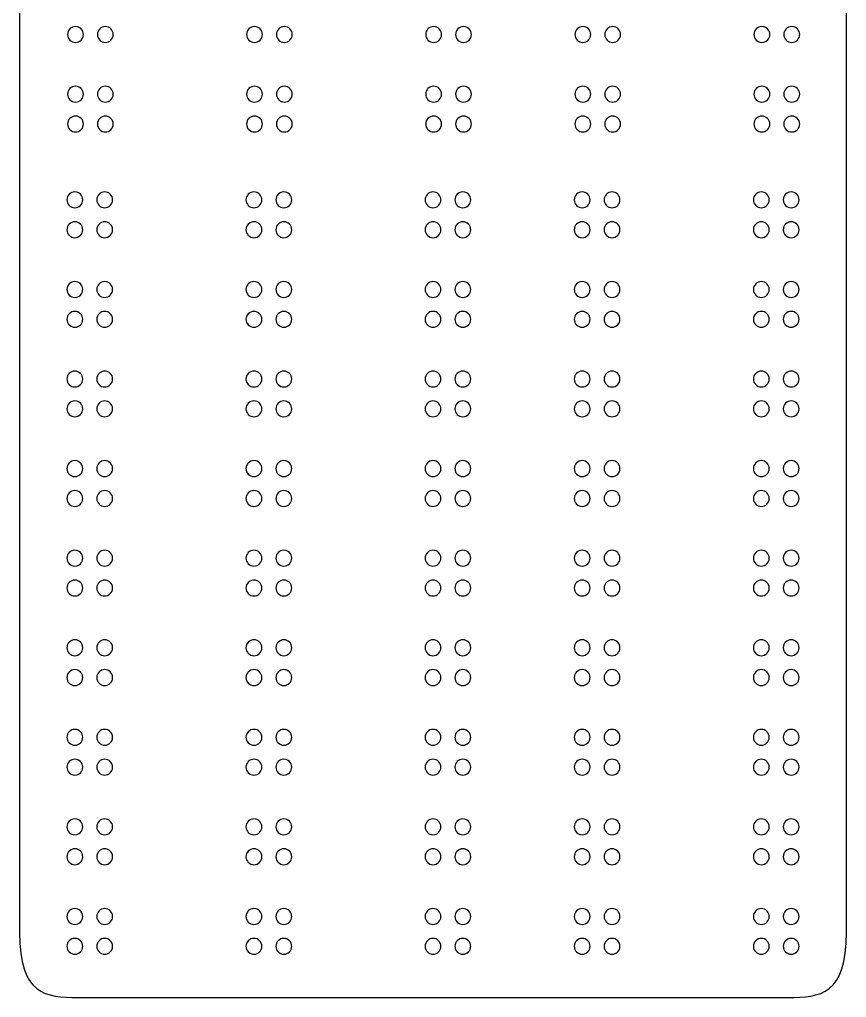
# Model space of a CAD drawing. Extents: x 18 to 78, y 139 to 281.
# Drawn here: x 18.3 to 78.3, y 139.2 to 210.1 of the extents above; entities that cross this region are included whole.
import ezdxf

# ---------------------------------------------------------------- set-up
doc = ezdxf.new("R2010")
doc.units = 0
doc.header["$MEASUREMENT"] = 0
doc.layers.add('LAYER_1', color=7, linetype='CONTINUOUS')

msp = doc.modelspace()

# ---------------------------------------------------------------- linework, layer by layer
at = {"layer": 'LAYER_1', "color": 1}
msp.add_open_spline([(74.086, 139.216), (74.086, 139.216), (22.552, 139.216), (22.552, 139.216), (20.224, 139.216), (18.319, 139.397), (18.319, 143.931), (18.319, 143.931), (18.319, 274.745), (18.319, 274.745), (18.319, 279.28), (20.224, 280.518), (22.552, 280.518), (22.552, 280.518), (74.086, 280.518), (74.086, 280.518), (76.415, 280.518), (78.319, 279.28), (78.319, 274.745), (78.319, 274.745), (78.319, 143.931), (78.319, 143.931), (78.319, 139.397), (76.415, 139.216), (74.086, 139.216)], degree=3, knots=[0, 0, 0, 0, 1, 1, 1, 2, 2, 2, 3, 3, 3, 4, 4, 4, 5, 5, 5, 6, 6, 6, 7, 7, 7, 8, 8, 8, 8], dxfattribs=at)
at = {"layer": 'LAYER_1', "color": 7}
for points in [[(22.377, 209.636), (22.695, 209.636), (22.953, 209.379), (22.953, 209.061), (22.953, 208.743), (22.695, 208.485), (22.377, 208.485), (22.059, 208.485), (21.801, 208.743), (21.801, 209.061), (21.801, 209.379), (22.059, 209.636), (22.377, 209.636)], [(24.543, 209.636), (24.86, 209.636), (25.118, 209.379), (25.118, 209.061), (25.118, 208.743), (24.86, 208.485), (24.543, 208.485), (24.225, 208.485), (23.967, 208.743), (23.967, 209.061), (23.967, 209.379), (24.225, 209.636), (24.543, 209.636)], [(35.37, 209.636), (35.688, 209.636), (35.945, 209.378), (35.945, 209.061), (35.945, 208.743), (35.688, 208.485), (35.37, 208.485), (35.052, 208.485), (34.794, 208.743), (34.794, 209.061), (34.794, 209.378), (35.052, 209.636), (35.37, 209.636)], [(37.536, 209.636), (37.853, 209.636), (38.111, 209.378), (38.111, 209.061), (38.111, 208.743), (37.853, 208.485), (37.536, 208.485), (37.218, 208.485), (36.96, 208.743), (36.96, 209.061), (36.96, 209.378), (37.218, 209.636), (37.536, 209.636)], [(48.363, 209.636), (48.681, 209.636), (48.939, 209.379), (48.939, 209.061), (48.939, 208.743), (48.681, 208.485), (48.363, 208.485), (48.045, 208.485), (47.788, 208.743), (47.788, 209.061), (47.788, 209.379), (48.045, 209.636), (48.363, 209.636)], [(50.529, 209.636), (50.847, 209.636), (51.105, 209.379), (51.105, 209.061), (51.105, 208.743), (50.847, 208.485), (50.529, 208.485), (50.211, 208.485), (49.953, 208.743), (49.953, 209.061), (49.953, 209.379), (50.211, 209.636), (50.529, 209.636)], [(59.191, 209.636), (59.509, 209.636), (59.767, 209.378), (59.767, 209.061), (59.767, 208.743), (59.509, 208.485), (59.191, 208.485), (58.874, 208.485), (58.616, 208.743), (58.616, 209.061), (58.616, 209.378), (58.874, 209.636), (59.191, 209.636)], [(61.356, 209.636), (61.674, 209.636), (61.932, 209.378), (61.932, 209.061), (61.932, 208.743), (61.674, 208.485), (61.356, 208.485), (61.039, 208.485), (60.781, 208.743), (60.781, 209.061), (60.781, 209.378), (61.039, 209.636), (61.356, 209.636)], [(72.184, 209.636), (72.502, 209.636), (72.76, 209.379), (72.76, 209.061), (72.76, 208.743), (72.502, 208.485), (72.184, 208.485), (71.866, 208.485), (71.609, 208.743), (71.609, 209.061), (71.609, 209.379), (71.866, 209.636), (72.184, 209.636)], [(74.35, 209.636), (74.668, 209.636), (74.926, 209.379), (74.926, 209.061), (74.926, 208.743), (74.668, 208.485), (74.35, 208.485), (74.032, 208.485), (73.774, 208.743), (73.774, 209.061), (73.774, 209.379), (74.032, 209.636), (74.35, 209.636)], [(22.377, 205.305), (22.695, 205.305), (22.953, 205.048), (22.953, 204.73), (22.953, 204.412), (22.695, 204.154), (22.377, 204.154), (22.059, 204.154), (21.801, 204.412), (21.801, 204.73), (21.801, 205.048), (22.059, 205.305), (22.377, 205.305)], [(24.543, 205.305), (24.86, 205.305), (25.118, 205.048), (25.118, 204.73), (25.118, 204.412), (24.86, 204.154), (24.543, 204.154), (24.225, 204.154), (23.967, 204.412), (23.967, 204.73), (23.967, 205.048), (24.225, 205.305), (24.543, 205.305)], [(35.37, 205.305), (35.688, 205.305), (35.945, 205.047), (35.945, 204.73), (35.945, 204.412), (35.688, 204.154), (35.37, 204.154), (35.052, 204.154), (34.794, 204.412), (34.794, 204.73), (34.794, 205.047), (35.052, 205.305), (35.37, 205.305)], [(37.536, 205.305), (37.853, 205.305), (38.111, 205.047), (38.111, 204.73), (38.111, 204.412), (37.853, 204.154), (37.536, 204.154), (37.218, 204.154), (36.96, 204.412), (36.96, 204.73), (36.96, 205.047), (37.218, 205.305), (37.536, 205.305)], [(48.363, 205.305), (48.681, 205.305), (48.939, 205.048), (48.939, 204.73), (48.939, 204.412), (48.681, 204.154), (48.363, 204.154), (48.045, 204.154), (47.788, 204.412), (47.788, 204.73), (47.788, 205.048), (48.045, 205.305), (48.363, 205.305)], [(50.529, 205.305), (50.847, 205.305), (51.105, 205.048), (51.105, 204.73), (51.105, 204.412), (50.847, 204.154), (50.529, 204.154), (50.211, 204.154), (49.953, 204.412), (49.953, 204.73), (49.953, 205.048), (50.211, 205.305), (50.529, 205.305)], [(59.191, 205.305), (59.509, 205.305), (59.767, 205.047), (59.767, 204.73), (59.767, 204.412), (59.509, 204.154), (59.191, 204.154), (58.874, 204.154), (58.616, 204.412), (58.616, 204.73), (58.616, 205.047), (58.874, 205.305), (59.191, 205.305)], [(61.356, 205.305), (61.674, 205.305), (61.932, 205.047), (61.932, 204.73), (61.932, 204.412), (61.674, 204.154), (61.356, 204.154), (61.039, 204.154), (60.781, 204.412), (60.781, 204.73), (60.781, 205.047), (61.039, 205.305), (61.356, 205.305)], [(72.184, 205.305), (72.502, 205.305), (72.76, 205.048), (72.76, 204.73), (72.76, 204.412), (72.502, 204.154), (72.184, 204.154), (71.866, 204.154), (71.609, 204.412), (71.609, 204.73), (71.609, 205.048), (71.866, 205.305), (72.184, 205.305)], [(74.35, 205.305), (74.668, 205.305), (74.926, 205.048), (74.926, 204.73), (74.926, 204.412), (74.668, 204.154), (74.35, 204.154), (74.032, 204.154), (73.774, 204.412), (73.774, 204.73), (73.774, 205.048), (74.032, 205.305), (74.35, 205.305)], [(22.377, 203.14), (22.695, 203.14), (22.953, 202.882), (22.953, 202.564), (22.953, 202.246), (22.695, 201.988), (22.377, 201.988), (22.059, 201.988), (21.801, 202.246), (21.801, 202.564), (21.801, 202.882), (22.059, 203.14), (22.377, 203.14)], [(24.543, 203.14), (24.86, 203.14), (25.118, 202.882), (25.118, 202.564), (25.118, 202.246), (24.86, 201.988), (24.543, 201.988), (24.225, 201.988), (23.967, 202.246), (23.967, 202.564), (23.967, 202.882), (24.225, 203.14), (24.543, 203.14)], [(35.37, 203.139), (35.688, 203.139), (35.945, 202.882), (35.945, 202.564), (35.945, 202.246), (35.688, 201.989), (35.37, 201.989), (35.052, 201.989), (34.794, 202.246), (34.794, 202.564), (34.794, 202.882), (35.052, 203.139), (35.37, 203.139)], [(37.536, 203.139), (37.853, 203.139), (38.111, 202.882), (38.111, 202.564), (38.111, 202.246), (37.853, 201.989), (37.536, 201.989), (37.218, 201.989), (36.96, 202.246), (36.96, 202.564), (36.96, 202.882), (37.218, 203.139), (37.536, 203.139)], [(48.363, 203.14), (48.681, 203.14), (48.939, 202.882), (48.939, 202.564), (48.939, 202.246), (48.681, 201.988), (48.363, 201.988), (48.045, 201.988), (47.788, 202.246), (47.788, 202.564), (47.788, 202.882), (48.045, 203.14), (48.363, 203.14)], [(50.529, 203.14), (50.847, 203.14), (51.105, 202.882), (51.105, 202.564), (51.105, 202.246), (50.847, 201.988), (50.529, 201.988), (50.211, 201.988), (49.953, 202.246), (49.953, 202.564), (49.953, 202.882), (50.211, 203.14), (50.529, 203.14)], [(59.191, 203.139), (59.509, 203.139), (59.767, 202.882), (59.767, 202.564), (59.767, 202.246), (59.509, 201.989), (59.191, 201.989), (58.874, 201.989), (58.616, 202.246), (58.616, 202.564), (58.616, 202.882), (58.874, 203.139), (59.191, 203.139)], [(61.356, 203.139), (61.674, 203.139), (61.932, 202.882), (61.932, 202.564), (61.932, 202.246), (61.674, 201.989), (61.356, 201.989), (61.039, 201.989), (60.781, 202.246), (60.781, 202.564), (60.781, 202.882), (61.039, 203.139), (61.356, 203.139)], [(72.184, 203.14), (72.502, 203.14), (72.76, 202.882), (72.76, 202.564), (72.76, 202.246), (72.502, 201.988), (72.184, 201.988), (71.866, 201.988), (71.609, 202.246), (71.609, 202.564), (71.609, 202.882), (71.866, 203.14), (72.184, 203.14)], [(74.35, 203.14), (74.668, 203.14), (74.926, 202.882), (74.926, 202.564), (74.926, 202.246), (74.668, 201.988), (74.35, 201.988), (74.032, 201.988), (73.774, 202.246), (73.774, 202.564), (73.774, 202.882), (74.032, 203.14), (74.35, 203.14)], [(22.332, 197.639), (22.65, 197.639), (22.909, 197.382), (22.909, 197.064), (22.909, 196.746), (22.65, 196.488), (22.332, 196.488), (22.015, 196.488), (21.757, 196.746), (21.757, 197.064), (21.757, 197.382), (22.015, 197.639), (22.332, 197.639)], [(24.498, 197.639), (24.816, 197.639), (25.074, 197.382), (25.074, 197.064), (25.074, 196.746), (24.816, 196.488), (24.498, 196.488), (24.18, 196.488), (23.923, 196.746), (23.923, 197.064), (23.923, 197.382), (24.18, 197.639), (24.498, 197.639)], [(35.326, 197.639), (35.644, 197.639), (35.901, 197.381), (35.901, 197.064), (35.901, 196.746), (35.644, 196.488), (35.326, 196.488), (35.008, 196.488), (34.75, 196.746), (34.75, 197.064), (34.75, 197.381), (35.008, 197.639), (35.326, 197.639)], [(37.492, 197.639), (37.809, 197.639), (38.067, 197.381), (38.067, 197.064), (38.067, 196.746), (37.809, 196.488), (37.492, 196.488), (37.174, 196.488), (36.916, 196.746), (36.916, 197.064), (36.916, 197.381), (37.174, 197.639), (37.492, 197.639)], [(48.319, 197.639), (48.637, 197.639), (48.895, 197.382), (48.895, 197.064), (48.895, 196.746), (48.637, 196.488), (48.319, 196.488), (48.001, 196.488), (47.744, 196.746), (47.744, 197.064), (47.744, 197.382), (48.001, 197.639), (48.319, 197.639)], [(50.485, 197.639), (50.803, 197.639), (51.061, 197.382), (51.061, 197.064), (51.061, 196.746), (50.803, 196.488), (50.485, 196.488), (50.167, 196.488), (49.909, 196.746), (49.909, 197.064), (49.909, 197.382), (50.167, 197.639), (50.485, 197.639)], [(59.147, 197.639), (59.465, 197.639), (59.722, 197.381), (59.722, 197.064), (59.722, 196.746), (59.465, 196.488), (59.147, 196.488), (58.829, 196.488), (58.572, 196.746), (58.572, 197.064), (58.572, 197.381), (58.829, 197.639), (59.147, 197.639)], [(61.312, 197.639), (61.63, 197.639), (61.888, 197.381), (61.888, 197.064), (61.888, 196.746), (61.63, 196.488), (61.312, 196.488), (60.995, 196.488), (60.737, 196.746), (60.737, 197.064), (60.737, 197.381), (60.995, 197.639), (61.312, 197.639)], [(72.14, 197.639), (72.458, 197.639), (72.716, 197.382), (72.716, 197.064), (72.716, 196.746), (72.458, 196.488), (72.14, 196.488), (71.822, 196.488), (71.565, 196.746), (71.565, 197.064), (71.565, 197.382), (71.822, 197.639), (72.14, 197.639)], [(74.306, 197.639), (74.624, 197.639), (74.882, 197.382), (74.882, 197.064), (74.882, 196.746), (74.624, 196.488), (74.306, 196.488), (73.988, 196.488), (73.73, 196.746), (73.73, 197.064), (73.73, 197.382), (73.988, 197.639), (74.306, 197.639)], [(22.332, 195.474), (22.65, 195.474), (22.909, 195.216), (22.909, 194.898), (22.909, 194.58), (22.65, 194.323), (22.332, 194.323), (22.015, 194.323), (21.757, 194.58), (21.757, 194.898), (21.757, 195.216), (22.015, 195.474), (22.332, 195.474)], [(24.498, 195.474), (24.816, 195.474), (25.074, 195.216), (25.074, 194.898), (25.074, 194.58), (24.816, 194.323), (24.498, 194.323), (24.18, 194.323), (23.923, 194.58), (23.923, 194.898), (23.923, 195.216), (24.18, 195.474), (24.498, 195.474)], [(35.326, 195.474), (35.644, 195.474), (35.901, 195.216), (35.901, 194.898), (35.901, 194.581), (35.644, 194.323), (35.326, 194.323), (35.008, 194.323), (34.75, 194.581), (34.75, 194.898), (34.75, 195.216), (35.008, 195.474), (35.326, 195.474)], [(37.492, 195.474), (37.809, 195.474), (38.067, 195.216), (38.067, 194.898), (38.067, 194.581), (37.809, 194.323), (37.492, 194.323), (37.174, 194.323), (36.916, 194.581), (36.916, 194.898), (36.916, 195.216), (37.174, 195.474), (37.492, 195.474)], [(48.319, 195.474), (48.637, 195.474), (48.895, 195.216), (48.895, 194.898), (48.895, 194.58), (48.637, 194.323), (48.319, 194.323), (48.001, 194.323), (47.744, 194.58), (47.744, 194.898), (47.744, 195.216), (48.001, 195.474), (48.319, 195.474)], [(50.485, 195.474), (50.803, 195.474), (51.061, 195.216), (51.061, 194.898), (51.061, 194.58), (50.803, 194.323), (50.485, 194.323), (50.167, 194.323), (49.909, 194.58), (49.909, 194.898), (49.909, 195.216), (50.167, 195.474), (50.485, 195.474)], [(59.147, 195.474), (59.465, 195.474), (59.722, 195.216), (59.722, 194.898), (59.722, 194.581), (59.465, 194.323), (59.147, 194.323), (58.829, 194.323), (58.572, 194.581), (58.572, 194.898), (58.572, 195.216), (58.829, 195.474), (59.147, 195.474)], [(61.312, 195.474), (61.63, 195.474), (61.888, 195.216), (61.888, 194.898), (61.888, 194.581), (61.63, 194.323), (61.312, 194.323), (60.995, 194.323), (60.737, 194.581), (60.737, 194.898), (60.737, 195.216), (60.995, 195.474), (61.312, 195.474)], [(72.14, 195.474), (72.458, 195.474), (72.716, 195.216), (72.716, 194.898), (72.716, 194.58), (72.458, 194.323), (72.14, 194.323), (71.822, 194.323), (71.565, 194.58), (71.565, 194.898), (71.565, 195.216), (71.822, 195.474), (72.14, 195.474)], [(74.306, 195.474), (74.624, 195.474), (74.882, 195.216), (74.882, 194.898), (74.882, 194.58), (74.624, 194.323), (74.306, 194.323), (73.988, 194.323), (73.73, 194.58), (73.73, 194.898), (73.73, 195.216), (73.988, 195.474), (74.306, 195.474)], [(22.332, 191.143), (22.65, 191.143), (22.909, 190.885), (22.909, 190.567), (22.909, 190.249), (22.65, 189.991), (22.332, 189.991), (22.015, 189.991), (21.757, 190.249), (21.757, 190.567), (21.757, 190.885), (22.015, 191.143), (22.332, 191.143)], [(24.498, 191.143), (24.816, 191.143), (25.074, 190.885), (25.074, 190.567), (25.074, 190.249), (24.816, 189.991), (24.498, 189.991), (24.18, 189.991), (23.923, 190.249), (23.923, 190.567), (23.923, 190.885), (24.18, 191.143), (24.498, 191.143)], [(35.326, 191.142), (35.644, 191.142), (35.901, 190.885), (35.901, 190.567), (35.901, 190.249), (35.644, 189.992), (35.326, 189.992), (35.008, 189.992), (34.75, 190.249), (34.75, 190.567), (34.75, 190.885), (35.008, 191.142), (35.326, 191.142)], [(37.492, 191.142), (37.809, 191.142), (38.067, 190.885), (38.067, 190.567), (38.067, 190.249), (37.809, 189.992), (37.492, 189.992), (37.174, 189.992), (36.916, 190.249), (36.916, 190.567), (36.916, 190.885), (37.174, 191.142), (37.492, 191.142)], [(48.319, 191.143), (48.637, 191.143), (48.895, 190.885), (48.895, 190.567), (48.895, 190.249), (48.637, 189.991), (48.319, 189.991), (48.001, 189.991), (47.744, 190.249), (47.744, 190.567), (47.744, 190.885), (48.001, 191.143), (48.319, 191.143)], [(50.485, 191.143), (50.803, 191.143), (51.061, 190.885), (51.061, 190.567), (51.061, 190.249), (50.803, 189.991), (50.485, 189.991), (50.167, 189.991), (49.909, 190.249), (49.909, 190.567), (49.909, 190.885), (50.167, 191.143), (50.485, 191.143)], [(59.147, 191.142), (59.465, 191.142), (59.722, 190.885), (59.722, 190.567), (59.722, 190.249), (59.465, 189.992), (59.147, 189.992), (58.829, 189.992), (58.572, 190.249), (58.572, 190.567), (58.572, 190.885), (58.829, 191.142), (59.147, 191.142)], [(61.312, 191.142), (61.63, 191.142), (61.888, 190.885), (61.888, 190.567), (61.888, 190.249), (61.63, 189.992), (61.312, 189.992), (60.995, 189.992), (60.737, 190.249), (60.737, 190.567), (60.737, 190.885), (60.995, 191.142), (61.312, 191.142)], [(72.14, 191.143), (72.458, 191.143), (72.716, 190.885), (72.716, 190.567), (72.716, 190.249), (72.458, 189.991), (72.14, 189.991), (71.822, 189.991), (71.565, 190.249), (71.565, 190.567), (71.565, 190.885), (71.822, 191.143), (72.14, 191.143)], [(74.306, 191.143), (74.624, 191.143), (74.882, 190.885), (74.882, 190.567), (74.882, 190.249), (74.624, 189.991), (74.306, 189.991), (73.988, 189.991), (73.73, 190.249), (73.73, 190.567), (73.73, 190.885), (73.988, 191.143), (74.306, 191.143)], [(22.332, 188.978), (22.65, 188.978), (22.909, 188.72), (22.909, 188.402), (22.909, 188.084), (22.65, 187.826), (22.332, 187.826), (22.015, 187.826), (21.757, 188.084), (21.757, 188.402), (21.757, 188.72), (22.015, 188.978), (22.332, 188.978)], [(24.498, 188.978), (24.816, 188.978), (25.074, 188.72), (25.074, 188.402), (25.074, 188.084), (24.816, 187.826), (24.498, 187.826), (24.18, 187.826), (23.923, 188.084), (23.923, 188.402), (23.923, 188.72), (24.18, 188.978), (24.498, 188.978)], [(35.326, 188.977), (35.644, 188.977), (35.901, 188.72), (35.901, 188.402), (35.901, 188.084), (35.644, 187.827), (35.326, 187.827), (35.008, 187.827), (34.75, 188.084), (34.75, 188.402), (34.75, 188.72), (35.008, 188.977), (35.326, 188.977)], [(37.492, 188.977), (37.809, 188.977), (38.067, 188.72), (38.067, 188.402), (38.067, 188.084), (37.809, 187.827), (37.492, 187.827), (37.174, 187.827), (36.916, 188.084), (36.916, 188.402), (36.916, 188.72), (37.174, 188.977), (37.492, 188.977)], [(48.319, 188.978), (48.637, 188.978), (48.895, 188.72), (48.895, 188.402), (48.895, 188.084), (48.637, 187.826), (48.319, 187.826), (48.001, 187.826), (47.744, 188.084), (47.744, 188.402), (47.744, 188.72), (48.001, 188.978), (48.319, 188.978)], [(50.485, 188.978), (50.803, 188.978), (51.061, 188.72), (51.061, 188.402), (51.061, 188.084), (50.803, 187.826), (50.485, 187.826), (50.167, 187.826), (49.909, 188.084), (49.909, 188.402), (49.909, 188.72), (50.167, 188.978), (50.485, 188.978)], [(59.147, 188.977), (59.465, 188.977), (59.722, 188.72), (59.722, 188.402), (59.722, 188.084), (59.465, 187.827), (59.147, 187.827), (58.829, 187.827), (58.572, 188.084), (58.572, 188.402), (58.572, 188.72), (58.829, 188.977), (59.147, 188.977)], [(61.312, 188.977), (61.63, 188.977), (61.888, 188.72), (61.888, 188.402), (61.888, 188.084), (61.63, 187.827), (61.312, 187.827), (60.995, 187.827), (60.737, 188.084), (60.737, 188.402), (60.737, 188.72), (60.995, 188.977), (61.312, 188.977)], [(72.14, 188.978), (72.458, 188.978), (72.716, 188.72), (72.716, 188.402), (72.716, 188.084), (72.458, 187.826), (72.14, 187.826), (71.822, 187.826), (71.565, 188.084), (71.565, 188.402), (71.565, 188.72), (71.822, 188.978), (72.14, 188.978)], [(74.306, 188.978), (74.624, 188.978), (74.882, 188.72), (74.882, 188.402), (74.882, 188.084), (74.624, 187.826), (74.306, 187.826), (73.988, 187.826), (73.73, 188.084), (73.73, 188.402), (73.73, 188.72), (73.988, 188.978), (74.306, 188.978)], [(22.332, 184.647), (22.65, 184.647), (22.909, 184.389), (22.909, 184.071), (22.909, 183.753), (22.65, 183.495), (22.332, 183.495), (22.015, 183.495), (21.757, 183.753), (21.757, 184.071), (21.757, 184.389), (22.015, 184.647), (22.332, 184.647)], [(24.498, 184.647), (24.816, 184.647), (25.074, 184.389), (25.074, 184.071), (25.074, 183.753), (24.816, 183.495), (24.498, 183.495), (24.18, 183.495), (23.923, 183.753), (23.923, 184.071), (23.923, 184.389), (24.18, 184.647), (24.498, 184.647)], [(35.326, 184.646), (35.644, 184.646), (35.901, 184.389), (35.901, 184.071), (35.901, 183.753), (35.644, 183.495), (35.326, 183.495), (35.008, 183.495), (34.75, 183.753), (34.75, 184.071), (34.75, 184.389), (35.008, 184.646), (35.326, 184.646)], [(37.492, 184.646), (37.809, 184.646), (38.067, 184.389), (38.067, 184.071), (38.067, 183.753), (37.809, 183.495), (37.492, 183.495), (37.174, 183.495), (36.916, 183.753), (36.916, 184.071), (36.916, 184.389), (37.174, 184.646), (37.492, 184.646)], [(48.319, 184.647), (48.637, 184.647), (48.895, 184.389), (48.895, 184.071), (48.895, 183.753), (48.637, 183.495), (48.319, 183.495), (48.001, 183.495), (47.744, 183.753), (47.744, 184.071), (47.744, 184.389), (48.001, 184.647), (48.319, 184.647)], [(50.485, 184.647), (50.803, 184.647), (51.061, 184.389), (51.061, 184.071), (51.061, 183.753), (50.803, 183.495), (50.485, 183.495), (50.167, 183.495), (49.909, 183.753), (49.909, 184.071), (49.909, 184.389), (50.167, 184.647), (50.485, 184.647)], [(59.147, 184.646), (59.465, 184.646), (59.722, 184.389), (59.722, 184.071), (59.722, 183.753), (59.465, 183.495), (59.147, 183.495), (58.829, 183.495), (58.572, 183.753), (58.572, 184.071), (58.572, 184.389), (58.829, 184.646), (59.147, 184.646)], [(61.312, 184.646), (61.63, 184.646), (61.888, 184.389), (61.888, 184.071), (61.888, 183.753), (61.63, 183.495), (61.312, 183.495), (60.995, 183.495), (60.737, 183.753), (60.737, 184.071), (60.737, 184.389), (60.995, 184.646), (61.312, 184.646)], [(72.14, 184.647), (72.458, 184.647), (72.716, 184.389), (72.716, 184.071), (72.716, 183.753), (72.458, 183.495), (72.14, 183.495), (71.822, 183.495), (71.565, 183.753), (71.565, 184.071), (71.565, 184.389), (71.822, 184.647), (72.14, 184.647)], [(74.306, 184.647), (74.624, 184.647), (74.882, 184.389), (74.882, 184.071), (74.882, 183.753), (74.624, 183.495), (74.306, 183.495), (73.988, 183.495), (73.73, 183.753), (73.73, 184.071), (73.73, 184.389), (73.988, 184.647), (74.306, 184.647)], [(22.332, 182.481), (22.65, 182.481), (22.909, 182.223), (22.909, 181.905), (22.909, 181.587), (22.65, 181.329), (22.332, 181.329), (22.015, 181.329), (21.757, 181.587), (21.757, 181.905), (21.757, 182.223), (22.015, 182.481), (22.332, 182.481)], [(24.498, 182.481), (24.816, 182.481), (25.074, 182.223), (25.074, 181.905), (25.074, 181.587), (24.816, 181.329), (24.498, 181.329), (24.18, 181.329), (23.923, 181.587), (23.923, 181.905), (23.923, 182.223), (24.18, 182.481), (24.498, 182.481)], [(35.326, 182.481), (35.644, 182.481), (35.901, 182.223), (35.901, 181.905), (35.901, 181.587), (35.644, 181.33), (35.326, 181.33), (35.008, 181.33), (34.75, 181.587), (34.75, 181.905), (34.75, 182.223), (35.008, 182.481), (35.326, 182.481)], [(37.492, 182.481), (37.809, 182.481), (38.067, 182.223), (38.067, 181.905), (38.067, 181.587), (37.809, 181.33), (37.492, 181.33), (37.174, 181.33), (36.916, 181.587), (36.916, 181.905), (36.916, 182.223), (37.174, 182.481), (37.492, 182.481)], [(48.319, 182.481), (48.637, 182.481), (48.895, 182.223), (48.895, 181.905), (48.895, 181.587), (48.637, 181.329), (48.319, 181.329), (48.001, 181.329), (47.744, 181.587), (47.744, 181.905), (47.744, 182.223), (48.001, 182.481), (48.319, 182.481)], [(50.485, 182.481), (50.803, 182.481), (51.061, 182.223), (51.061, 181.905), (51.061, 181.587), (50.803, 181.329), (50.485, 181.329), (50.167, 181.329), (49.909, 181.587), (49.909, 181.905), (49.909, 182.223), (50.167, 182.481), (50.485, 182.481)], [(59.147, 182.481), (59.465, 182.481), (59.722, 182.223), (59.722, 181.905), (59.722, 181.587), (59.465, 181.33), (59.147, 181.33), (58.829, 181.33), (58.572, 181.587), (58.572, 181.905), (58.572, 182.223), (58.829, 182.481), (59.147, 182.481)], [(61.312, 182.481), (61.63, 182.481), (61.888, 182.223), (61.888, 181.905), (61.888, 181.587), (61.63, 181.33), (61.312, 181.33), (60.995, 181.33), (60.737, 181.587), (60.737, 181.905), (60.737, 182.223), (60.995, 182.481), (61.312, 182.481)], [(72.14, 182.481), (72.458, 182.481), (72.716, 182.223), (72.716, 181.905), (72.716, 181.587), (72.458, 181.329), (72.14, 181.329), (71.822, 181.329), (71.565, 181.587), (71.565, 181.905), (71.565, 182.223), (71.822, 182.481), (72.14, 182.481)], [(74.306, 182.481), (74.624, 182.481), (74.882, 182.223), (74.882, 181.905), (74.882, 181.587), (74.624, 181.329), (74.306, 181.329), (73.988, 181.329), (73.73, 181.587), (73.73, 181.905), (73.73, 182.223), (73.988, 182.481), (74.306, 182.481)], [(22.332, 178.15), (22.65, 178.15), (22.909, 177.892), (22.909, 177.574), (22.909, 177.256), (22.65, 176.998), (22.332, 176.998), (22.015, 176.998), (21.757, 177.256), (21.757, 177.574), (21.757, 177.892), (22.015, 178.15), (22.332, 178.15)], [(24.498, 178.15), (24.816, 178.15), (25.074, 177.892), (25.074, 177.574), (25.074, 177.256), (24.816, 176.998), (24.498, 176.998), (24.18, 176.998), (23.923, 177.256), (23.923, 177.574), (23.923, 177.892), (24.18, 178.15), (24.498, 178.15)], [(35.326, 178.15), (35.644, 178.15), (35.901, 177.892), (35.901, 177.574), (35.901, 177.256), (35.644, 176.999), (35.326, 176.999), (35.008, 176.999), (34.75, 177.256), (34.75, 177.574), (34.75, 177.892), (35.008, 178.15), (35.326, 178.15)], [(37.492, 178.15), (37.809, 178.15), (38.067, 177.892), (38.067, 177.574), (38.067, 177.256), (37.809, 176.999), (37.492, 176.999), (37.174, 176.999), (36.916, 177.256), (36.916, 177.574), (36.916, 177.892), (37.174, 178.15), (37.492, 178.15)], [(48.319, 178.15), (48.637, 178.15), (48.895, 177.892), (48.895, 177.574), (48.895, 177.256), (48.637, 176.998), (48.319, 176.998), (48.001, 176.998), (47.744, 177.256), (47.744, 177.574), (47.744, 177.892), (48.001, 178.15), (48.319, 178.15)], [(50.485, 178.15), (50.803, 178.15), (51.061, 177.892), (51.061, 177.574), (51.061, 177.256), (50.803, 176.998), (50.485, 176.998), (50.167, 176.998), (49.909, 177.256), (49.909, 177.574), (49.909, 177.892), (50.167, 178.15), (50.485, 178.15)], [(59.147, 178.15), (59.465, 178.15), (59.722, 177.892), (59.722, 177.574), (59.722, 177.256), (59.465, 176.999), (59.147, 176.999), (58.829, 176.999), (58.572, 177.256), (58.572, 177.574), (58.572, 177.892), (58.829, 178.15), (59.147, 178.15)], [(61.312, 178.15), (61.63, 178.15), (61.888, 177.892), (61.888, 177.574), (61.888, 177.256), (61.63, 176.999), (61.312, 176.999), (60.995, 176.999), (60.737, 177.256), (60.737, 177.574), (60.737, 177.892), (60.995, 178.15), (61.312, 178.15)], [(72.14, 178.15), (72.458, 178.15), (72.716, 177.892), (72.716, 177.574), (72.716, 177.256), (72.458, 176.998), (72.14, 176.998), (71.822, 176.998), (71.565, 177.256), (71.565, 177.574), (71.565, 177.892), (71.822, 178.15), (72.14, 178.15)], [(74.306, 178.15), (74.624, 178.15), (74.882, 177.892), (74.882, 177.574), (74.882, 177.256), (74.624, 176.998), (74.306, 176.998), (73.988, 176.998), (73.73, 177.256), (73.73, 177.574), (73.73, 177.892), (73.988, 178.15), (74.306, 178.15)], [(22.332, 175.984), (22.65, 175.984), (22.909, 175.726), (22.909, 175.408), (22.909, 175.09), (22.65, 174.833), (22.332, 174.833), (22.015, 174.833), (21.757, 175.09), (21.757, 175.408), (21.757, 175.726), (22.015, 175.984), (22.332, 175.984)], [(24.498, 175.984), (24.816, 175.984), (25.074, 175.726), (25.074, 175.408), (25.074, 175.09), (24.816, 174.833), (24.498, 174.833), (24.18, 174.833), (23.923, 175.09), (23.923, 175.408), (23.923, 175.726), (24.18, 175.984), (24.498, 175.984)], [(35.326, 175.984), (35.644, 175.984), (35.901, 175.726), (35.901, 175.408), (35.901, 175.091), (35.644, 174.833), (35.326, 174.833), (35.008, 174.833), (34.75, 175.091), (34.75, 175.408), (34.75, 175.726), (35.008, 175.984), (35.326, 175.984)], [(37.492, 175.984), (37.809, 175.984), (38.067, 175.726), (38.067, 175.408), (38.067, 175.091), (37.809, 174.833), (37.492, 174.833), (37.174, 174.833), (36.916, 175.091), (36.916, 175.408), (36.916, 175.726), (37.174, 175.984), (37.492, 175.984)], [(48.319, 175.984), (48.637, 175.984), (48.895, 175.726), (48.895, 175.408), (48.895, 175.09), (48.637, 174.833), (48.319, 174.833), (48.001, 174.833), (47.744, 175.09), (47.744, 175.408), (47.744, 175.726), (48.001, 175.984), (48.319, 175.984)], [(50.485, 175.984), (50.803, 175.984), (51.061, 175.726), (51.061, 175.408), (51.061, 175.09), (50.803, 174.833), (50.485, 174.833), (50.167, 174.833), (49.909, 175.09), (49.909, 175.408), (49.909, 175.726), (50.167, 175.984), (50.485, 175.984)], [(59.147, 175.984), (59.465, 175.984), (59.722, 175.726), (59.722, 175.408), (59.722, 175.091), (59.465, 174.833), (59.147, 174.833), (58.829, 174.833), (58.572, 175.091), (58.572, 175.408), (58.572, 175.726), (58.829, 175.984), (59.147, 175.984)], [(61.312, 175.984), (61.63, 175.984), (61.888, 175.726), (61.888, 175.408), (61.888, 175.091), (61.63, 174.833), (61.312, 174.833), (60.995, 174.833), (60.737, 175.091), (60.737, 175.408), (60.737, 175.726), (60.995, 175.984), (61.312, 175.984)], [(72.14, 175.984), (72.458, 175.984), (72.716, 175.726), (72.716, 175.408), (72.716, 175.09), (72.458, 174.833), (72.14, 174.833), (71.822, 174.833), (71.565, 175.09), (71.565, 175.408), (71.565, 175.726), (71.822, 175.984), (72.14, 175.984)], [(74.306, 175.984), (74.624, 175.984), (74.882, 175.726), (74.882, 175.408), (74.882, 175.09), (74.624, 174.833), (74.306, 174.833), (73.988, 174.833), (73.73, 175.09), (73.73, 175.408), (73.73, 175.726), (73.988, 175.984), (74.306, 175.984)], [(22.332, 171.653), (22.65, 171.653), (22.909, 171.395), (22.909, 171.077), (22.909, 170.759), (22.65, 170.502), (22.332, 170.502), (22.015, 170.502), (21.757, 170.759), (21.757, 171.077), (21.757, 171.395), (22.015, 171.653), (22.332, 171.653)], [(24.498, 171.653), (24.816, 171.653), (25.074, 171.395), (25.074, 171.077), (25.074, 170.759), (24.816, 170.502), (24.498, 170.502), (24.18, 170.502), (23.923, 170.759), (23.923, 171.077), (23.923, 171.395), (24.18, 171.653), (24.498, 171.653)], [(35.326, 171.653), (35.644, 171.653), (35.901, 171.395), (35.901, 171.077), (35.901, 170.76), (35.644, 170.502), (35.326, 170.502), (35.008, 170.502), (34.75, 170.76), (34.75, 171.077), (34.75, 171.395), (35.008, 171.653), (35.326, 171.653)], [(37.492, 171.653), (37.809, 171.653), (38.067, 171.395), (38.067, 171.077), (38.067, 170.76), (37.809, 170.502), (37.492, 170.502), (37.174, 170.502), (36.916, 170.76), (36.916, 171.077), (36.916, 171.395), (37.174, 171.653), (37.492, 171.653)], [(48.319, 171.653), (48.637, 171.653), (48.895, 171.395), (48.895, 171.077), (48.895, 170.759), (48.637, 170.502), (48.319, 170.502), (48.001, 170.502), (47.744, 170.759), (47.744, 171.077), (47.744, 171.395), (48.001, 171.653), (48.319, 171.653)], [(50.485, 171.653), (50.803, 171.653), (51.061, 171.395), (51.061, 171.077), (51.061, 170.759), (50.803, 170.502), (50.485, 170.502), (50.167, 170.502), (49.909, 170.759), (49.909, 171.077), (49.909, 171.395), (50.167, 171.653), (50.485, 171.653)], [(59.147, 171.653), (59.465, 171.653), (59.722, 171.395), (59.722, 171.077), (59.722, 170.76), (59.465, 170.502), (59.147, 170.502), (58.829, 170.502), (58.572, 170.76), (58.572, 171.077), (58.572, 171.395), (58.829, 171.653), (59.147, 171.653)], [(61.312, 171.653), (61.63, 171.653), (61.888, 171.395), (61.888, 171.077), (61.888, 170.76), (61.63, 170.502), (61.312, 170.502), (60.995, 170.502), (60.737, 170.76), (60.737, 171.077), (60.737, 171.395), (60.995, 171.653), (61.312, 171.653)], [(72.14, 171.653), (72.458, 171.653), (72.716, 171.395), (72.716, 171.077), (72.716, 170.759), (72.458, 170.502), (72.14, 170.502), (71.822, 170.502), (71.565, 170.759), (71.565, 171.077), (71.565, 171.395), (71.822, 171.653), (72.14, 171.653)], [(74.306, 171.653), (74.624, 171.653), (74.882, 171.395), (74.882, 171.077), (74.882, 170.759), (74.624, 170.502), (74.306, 170.502), (73.988, 170.502), (73.73, 170.759), (73.73, 171.077), (73.73, 171.395), (73.988, 171.653), (74.306, 171.653)], [(22.332, 169.487), (22.65, 169.487), (22.909, 169.23), (22.909, 168.912), (22.909, 168.594), (22.65, 168.336), (22.332, 168.336), (22.015, 168.336), (21.757, 168.594), (21.757, 168.912), (21.757, 169.23), (22.015, 169.487), (22.332, 169.487)], [(24.498, 169.487), (24.816, 169.487), (25.074, 169.23), (25.074, 168.912), (25.074, 168.594), (24.816, 168.336), (24.498, 168.336), (24.18, 168.336), (23.923, 168.594), (23.923, 168.912), (23.923, 169.23), (24.18, 169.487), (24.498, 169.487)], [(35.326, 169.487), (35.644, 169.487), (35.901, 169.229), (35.901, 168.912), (35.901, 168.594), (35.644, 168.336), (35.326, 168.336), (35.008, 168.336), (34.75, 168.594), (34.75, 168.912), (34.75, 169.229), (35.008, 169.487), (35.326, 169.487)], [(37.492, 169.487), (37.809, 169.487), (38.067, 169.229), (38.067, 168.912), (38.067, 168.594), (37.809, 168.336), (37.492, 168.336), (37.174, 168.336), (36.916, 168.594), (36.916, 168.912), (36.916, 169.229), (37.174, 169.487), (37.492, 169.487)], [(48.319, 169.487), (48.637, 169.487), (48.895, 169.23), (48.895, 168.912), (48.895, 168.594), (48.637, 168.336), (48.319, 168.336), (48.001, 168.336), (47.744, 168.594), (47.744, 168.912), (47.744, 169.23), (48.001, 169.487), (48.319, 169.487)], [(50.485, 169.487), (50.803, 169.487), (51.061, 169.23), (51.061, 168.912), (51.061, 168.594), (50.803, 168.336), (50.485, 168.336), (50.167, 168.336), (49.909, 168.594), (49.909, 168.912), (49.909, 169.23), (50.167, 169.487), (50.485, 169.487)], [(59.147, 169.487), (59.465, 169.487), (59.722, 169.229), (59.722, 168.912), (59.722, 168.594), (59.465, 168.336), (59.147, 168.336), (58.829, 168.336), (58.572, 168.594), (58.572, 168.912), (58.572, 169.229), (58.829, 169.487), (59.147, 169.487)], [(61.312, 169.487), (61.63, 169.487), (61.888, 169.229), (61.888, 168.912), (61.888, 168.594), (61.63, 168.336), (61.312, 168.336), (60.995, 168.336), (60.737, 168.594), (60.737, 168.912), (60.737, 169.229), (60.995, 169.487), (61.312, 169.487)], [(72.14, 169.487), (72.458, 169.487), (72.716, 169.23), (72.716, 168.912), (72.716, 168.594), (72.458, 168.336), (72.14, 168.336), (71.822, 168.336), (71.565, 168.594), (71.565, 168.912), (71.565, 169.23), (71.822, 169.487), (72.14, 169.487)], [(74.306, 169.487), (74.624, 169.487), (74.882, 169.23), (74.882, 168.912), (74.882, 168.594), (74.624, 168.336), (74.306, 168.336), (73.988, 168.336), (73.73, 168.594), (73.73, 168.912), (73.73, 169.23), (73.988, 169.487), (74.306, 169.487)], [(22.332, 165.156), (22.65, 165.156), (22.909, 164.898), (22.909, 164.58), (22.909, 164.263), (22.65, 164.005), (22.332, 164.005), (22.015, 164.005), (21.757, 164.263), (21.757, 164.58), (21.757, 164.898), (22.015, 165.156), (22.332, 165.156)], [(24.498, 165.156), (24.816, 165.156), (25.074, 164.898), (25.074, 164.58), (25.074, 164.263), (24.816, 164.005), (24.498, 164.005), (24.18, 164.005), (23.923, 164.263), (23.923, 164.58), (23.923, 164.898), (24.18, 165.156), (24.498, 165.156)], [(35.326, 165.156), (35.644, 165.156), (35.901, 164.898), (35.901, 164.58), (35.901, 164.263), (35.644, 164.005), (35.326, 164.005), (35.008, 164.005), (34.75, 164.263), (34.75, 164.58), (34.75, 164.898), (35.008, 165.156), (35.326, 165.156)], [(37.492, 165.156), (37.809, 165.156), (38.067, 164.898), (38.067, 164.58), (38.067, 164.263), (37.809, 164.005), (37.492, 164.005), (37.174, 164.005), (36.916, 164.263), (36.916, 164.58), (36.916, 164.898), (37.174, 165.156), (37.492, 165.156)], [(48.319, 165.156), (48.637, 165.156), (48.895, 164.898), (48.895, 164.58), (48.895, 164.263), (48.637, 164.005), (48.319, 164.005), (48.001, 164.005), (47.744, 164.263), (47.744, 164.58), (47.744, 164.898), (48.001, 165.156), (48.319, 165.156)], [(50.485, 165.156), (50.803, 165.156), (51.061, 164.898), (51.061, 164.58), (51.061, 164.263), (50.803, 164.005), (50.485, 164.005), (50.167, 164.005), (49.909, 164.263), (49.909, 164.58), (49.909, 164.898), (50.167, 165.156), (50.485, 165.156)], [(59.147, 165.156), (59.465, 165.156), (59.722, 164.898), (59.722, 164.58), (59.722, 164.263), (59.465, 164.005), (59.147, 164.005), (58.829, 164.005), (58.572, 164.263), (58.572, 164.58), (58.572, 164.898), (58.829, 165.156), (59.147, 165.156)], [(61.312, 165.156), (61.63, 165.156), (61.888, 164.898), (61.888, 164.58), (61.888, 164.263), (61.63, 164.005), (61.312, 164.005), (60.995, 164.005), (60.737, 164.263), (60.737, 164.58), (60.737, 164.898), (60.995, 165.156), (61.312, 165.156)], [(72.14, 165.156), (72.458, 165.156), (72.716, 164.898), (72.716, 164.58), (72.716, 164.263), (72.458, 164.005), (72.14, 164.005), (71.822, 164.005), (71.565, 164.263), (71.565, 164.58), (71.565, 164.898), (71.822, 165.156), (72.14, 165.156)], [(74.306, 165.156), (74.624, 165.156), (74.882, 164.898), (74.882, 164.58), (74.882, 164.263), (74.624, 164.005), (74.306, 164.005), (73.988, 164.005), (73.73, 164.263), (73.73, 164.58), (73.73, 164.898), (73.988, 165.156), (74.306, 165.156)], [(22.332, 162.991), (22.65, 162.991), (22.909, 162.733), (22.909, 162.415), (22.909, 162.097), (22.65, 161.839), (22.332, 161.839), (22.015, 161.839), (21.757, 162.097), (21.757, 162.415), (21.757, 162.733), (22.015, 162.991), (22.332, 162.991)], [(24.498, 162.991), (24.816, 162.991), (25.074, 162.733), (25.074, 162.415), (25.074, 162.097), (24.816, 161.839), (24.498, 161.839), (24.18, 161.839), (23.923, 162.097), (23.923, 162.415), (23.923, 162.733), (24.18, 162.991), (24.498, 162.991)], [(35.326, 162.99), (35.644, 162.99), (35.901, 162.733), (35.901, 162.415), (35.901, 162.097), (35.644, 161.84), (35.326, 161.84), (35.008, 161.84), (34.75, 162.097), (34.75, 162.415), (34.75, 162.733), (35.008, 162.99), (35.326, 162.99)], [(37.492, 162.99), (37.809, 162.99), (38.067, 162.733), (38.067, 162.415), (38.067, 162.097), (37.809, 161.84), (37.492, 161.84), (37.174, 161.84), (36.916, 162.097), (36.916, 162.415), (36.916, 162.733), (37.174, 162.99), (37.492, 162.99)], [(48.319, 162.991), (48.637, 162.991), (48.895, 162.733), (48.895, 162.415), (48.895, 162.097), (48.637, 161.839), (48.319, 161.839), (48.001, 161.839), (47.744, 162.097), (47.744, 162.415), (47.744, 162.733), (48.001, 162.991), (48.319, 162.991)], [(50.485, 162.991), (50.803, 162.991), (51.061, 162.733), (51.061, 162.415), (51.061, 162.097), (50.803, 161.839), (50.485, 161.839), (50.167, 161.839), (49.909, 162.097), (49.909, 162.415), (49.909, 162.733), (50.167, 162.991), (50.485, 162.991)], [(59.147, 162.99), (59.465, 162.99), (59.722, 162.733), (59.722, 162.415), (59.722, 162.097), (59.465, 161.84), (59.147, 161.84), (58.829, 161.84), (58.572, 162.097), (58.572, 162.415), (58.572, 162.733), (58.829, 162.99), (59.147, 162.99)], [(61.312, 162.99), (61.63, 162.99), (61.888, 162.733), (61.888, 162.415), (61.888, 162.097), (61.63, 161.84), (61.312, 161.84), (60.995, 161.84), (60.737, 162.097), (60.737, 162.415), (60.737, 162.733), (60.995, 162.99), (61.312, 162.99)], [(72.14, 162.991), (72.458, 162.991), (72.716, 162.733), (72.716, 162.415), (72.716, 162.097), (72.458, 161.839), (72.14, 161.839), (71.822, 161.839), (71.565, 162.097), (71.565, 162.415), (71.565, 162.733), (71.822, 162.991), (72.14, 162.991)], [(74.306, 162.991), (74.624, 162.991), (74.882, 162.733), (74.882, 162.415), (74.882, 162.097), (74.624, 161.839), (74.306, 161.839), (73.988, 161.839), (73.73, 162.097), (73.73, 162.415), (73.73, 162.733), (73.988, 162.991), (74.306, 162.991)], [(22.332, 158.66), (22.65, 158.66), (22.909, 158.402), (22.909, 158.084), (22.909, 157.766), (22.65, 157.508), (22.332, 157.508), (22.015, 157.508), (21.757, 157.766), (21.757, 158.084), (21.757, 158.402), (22.015, 158.66), (22.332, 158.66)], [(24.498, 158.66), (24.816, 158.66), (25.074, 158.402), (25.074, 158.084), (25.074, 157.766), (24.816, 157.508), (24.498, 157.508), (24.18, 157.508), (23.923, 157.766), (23.923, 158.084), (23.923, 158.402), (24.18, 158.66), (24.498, 158.66)], [(35.326, 158.659), (35.644, 158.659), (35.901, 158.402), (35.901, 158.084), (35.901, 157.766), (35.644, 157.508), (35.326, 157.508), (35.008, 157.508), (34.75, 157.766), (34.75, 158.084), (34.75, 158.402), (35.008, 158.659), (35.326, 158.659)], [(37.492, 158.659), (37.809, 158.659), (38.067, 158.402), (38.067, 158.084), (38.067, 157.766), (37.809, 157.508), (37.492, 157.508), (37.174, 157.508), (36.916, 157.766), (36.916, 158.084), (36.916, 158.402), (37.174, 158.659), (37.492, 158.659)], [(48.319, 158.66), (48.637, 158.66), (48.895, 158.402), (48.895, 158.084), (48.895, 157.766), (48.637, 157.508), (48.319, 157.508), (48.001, 157.508), (47.744, 157.766), (47.744, 158.084), (47.744, 158.402), (48.001, 158.66), (48.319, 158.66)], [(50.485, 158.66), (50.803, 158.66), (51.061, 158.402), (51.061, 158.084), (51.061, 157.766), (50.803, 157.508), (50.485, 157.508), (50.167, 157.508), (49.909, 157.766), (49.909, 158.084), (49.909, 158.402), (50.167, 158.66), (50.485, 158.66)], [(59.147, 158.659), (59.465, 158.659), (59.722, 158.402), (59.722, 158.084), (59.722, 157.766), (59.465, 157.508), (59.147, 157.508), (58.829, 157.508), (58.572, 157.766), (58.572, 158.084), (58.572, 158.402), (58.829, 158.659), (59.147, 158.659)], [(61.312, 158.659), (61.63, 158.659), (61.888, 158.402), (61.888, 158.084), (61.888, 157.766), (61.63, 157.508), (61.312, 157.508), (60.995, 157.508), (60.737, 157.766), (60.737, 158.084), (60.737, 158.402), (60.995, 158.659), (61.312, 158.659)], [(72.14, 158.66), (72.458, 158.66), (72.716, 158.402), (72.716, 158.084), (72.716, 157.766), (72.458, 157.508), (72.14, 157.508), (71.822, 157.508), (71.565, 157.766), (71.565, 158.084), (71.565, 158.402), (71.822, 158.66), (72.14, 158.66)], [(74.306, 158.66), (74.624, 158.66), (74.882, 158.402), (74.882, 158.084), (74.882, 157.766), (74.624, 157.508), (74.306, 157.508), (73.988, 157.508), (73.73, 157.766), (73.73, 158.084), (73.73, 158.402), (73.988, 158.66), (74.306, 158.66)], [(22.332, 156.494), (22.65, 156.494), (22.909, 156.236), (22.909, 155.918), (22.909, 155.6), (22.65, 155.342), (22.332, 155.342), (22.015, 155.342), (21.757, 155.6), (21.757, 155.918), (21.757, 156.236), (22.015, 156.494), (22.332, 156.494)], [(24.498, 156.494), (24.816, 156.494), (25.074, 156.236), (25.074, 155.918), (25.074, 155.6), (24.816, 155.342), (24.498, 155.342), (24.18, 155.342), (23.923, 155.6), (23.923, 155.918), (23.923, 156.236), (24.18, 156.494), (24.498, 156.494)], [(35.326, 156.493), (35.644, 156.493), (35.901, 156.236), (35.901, 155.918), (35.901, 155.6), (35.644, 155.343), (35.326, 155.343), (35.008, 155.343), (34.75, 155.6), (34.75, 155.918), (34.75, 156.236), (35.008, 156.493), (35.326, 156.493)], [(37.492, 156.493), (37.809, 156.493), (38.067, 156.236), (38.067, 155.918), (38.067, 155.6), (37.809, 155.343), (37.492, 155.343), (37.174, 155.343), (36.916, 155.6), (36.916, 155.918), (36.916, 156.236), (37.174, 156.493), (37.492, 156.493)], [(48.319, 156.494), (48.637, 156.494), (48.895, 156.236), (48.895, 155.918), (48.895, 155.6), (48.637, 155.342), (48.319, 155.342), (48.001, 155.342), (47.744, 155.6), (47.744, 155.918), (47.744, 156.236), (48.001, 156.494), (48.319, 156.494)], [(50.485, 156.494), (50.803, 156.494), (51.061, 156.236), (51.061, 155.918), (51.061, 155.6), (50.803, 155.342), (50.485, 155.342), (50.167, 155.342), (49.909, 155.6), (49.909, 155.918), (49.909, 156.236), (50.167, 156.494), (50.485, 156.494)], [(59.147, 156.493), (59.465, 156.493), (59.722, 156.236), (59.722, 155.918), (59.722, 155.6), (59.465, 155.343), (59.147, 155.343), (58.829, 155.343), (58.572, 155.6), (58.572, 155.918), (58.572, 156.236), (58.829, 156.493), (59.147, 156.493)], [(61.312, 156.493), (61.63, 156.493), (61.888, 156.236), (61.888, 155.918), (61.888, 155.6), (61.63, 155.343), (61.312, 155.343), (60.995, 155.343), (60.737, 155.6), (60.737, 155.918), (60.737, 156.236), (60.995, 156.493), (61.312, 156.493)], [(72.14, 156.494), (72.458, 156.494), (72.716, 156.236), (72.716, 155.918), (72.716, 155.6), (72.458, 155.342), (72.14, 155.342), (71.822, 155.342), (71.565, 155.6), (71.565, 155.918), (71.565, 156.236), (71.822, 156.494), (72.14, 156.494)], [(74.306, 156.494), (74.624, 156.494), (74.882, 156.236), (74.882, 155.918), (74.882, 155.6), (74.624, 155.342), (74.306, 155.342), (73.988, 155.342), (73.73, 155.6), (73.73, 155.918), (73.73, 156.236), (73.988, 156.494), (74.306, 156.494)], [(22.332, 152.163), (22.65, 152.163), (22.909, 151.905), (22.909, 151.587), (22.909, 151.269), (22.65, 151.011), (22.332, 151.011), (22.015, 151.011), (21.757, 151.269), (21.757, 151.587), (21.757, 151.905), (22.015, 152.163), (22.332, 152.163)], [(24.498, 152.163), (24.816, 152.163), (25.074, 151.905), (25.074, 151.587), (25.074, 151.269), (24.816, 151.011), (24.498, 151.011), (24.18, 151.011), (23.923, 151.269), (23.923, 151.587), (23.923, 151.905), (24.18, 152.163), (24.498, 152.163)], [(35.326, 152.162), (35.644, 152.162), (35.901, 151.905), (35.901, 151.587), (35.901, 151.269), (35.644, 151.012), (35.326, 151.012), (35.008, 151.012), (34.75, 151.269), (34.75, 151.587), (34.75, 151.905), (35.008, 152.162), (35.326, 152.162)], [(37.492, 152.162), (37.809, 152.162), (38.067, 151.905), (38.067, 151.587), (38.067, 151.269), (37.809, 151.012), (37.492, 151.012), (37.174, 151.012), (36.916, 151.269), (36.916, 151.587), (36.916, 151.905), (37.174, 152.162), (37.492, 152.162)], [(48.319, 152.163), (48.637, 152.163), (48.895, 151.905), (48.895, 151.587), (48.895, 151.269), (48.637, 151.011), (48.319, 151.011), (48.001, 151.011), (47.744, 151.269), (47.744, 151.587), (47.744, 151.905), (48.001, 152.163), (48.319, 152.163)], [(50.485, 152.163), (50.803, 152.163), (51.061, 151.905), (51.061, 151.587), (51.061, 151.269), (50.803, 151.011), (50.485, 151.011), (50.167, 151.011), (49.909, 151.269), (49.909, 151.587), (49.909, 151.905), (50.167, 152.163), (50.485, 152.163)], [(59.147, 152.162), (59.465, 152.162), (59.722, 151.905), (59.722, 151.587), (59.722, 151.269), (59.465, 151.012), (59.147, 151.012), (58.829, 151.012), (58.572, 151.269), (58.572, 151.587), (58.572, 151.905), (58.829, 152.162), (59.147, 152.162)], [(61.312, 152.162), (61.63, 152.162), (61.888, 151.905), (61.888, 151.587), (61.888, 151.269), (61.63, 151.012), (61.312, 151.012), (60.995, 151.012), (60.737, 151.269), (60.737, 151.587), (60.737, 151.905), (60.995, 152.162), (61.312, 152.162)], [(72.14, 152.163), (72.458, 152.163), (72.716, 151.905), (72.716, 151.587), (72.716, 151.269), (72.458, 151.011), (72.14, 151.011), (71.822, 151.011), (71.565, 151.269), (71.565, 151.587), (71.565, 151.905), (71.822, 152.163), (72.14, 152.163)], [(74.306, 152.163), (74.624, 152.163), (74.882, 151.905), (74.882, 151.587), (74.882, 151.269), (74.624, 151.011), (74.306, 151.011), (73.988, 151.011), (73.73, 151.269), (73.73, 151.587), (73.73, 151.905), (73.988, 152.163), (74.306, 152.163)], [(22.332, 149.997), (22.65, 149.997), (22.909, 149.739), (22.909, 149.421), (22.909, 149.103), (22.65, 148.846), (22.332, 148.846), (22.015, 148.846), (21.757, 149.103), (21.757, 149.421), (21.757, 149.739), (22.015, 149.997), (22.332, 149.997)], [(24.498, 149.997), (24.816, 149.997), (25.074, 149.739), (25.074, 149.421), (25.074, 149.103), (24.816, 148.846), (24.498, 148.846), (24.18, 148.846), (23.923, 149.103), (23.923, 149.421), (23.923, 149.739), (24.18, 149.997), (24.498, 149.997)], [(35.326, 149.997), (35.644, 149.997), (35.901, 149.739), (35.901, 149.421), (35.901, 149.104), (35.644, 148.846), (35.326, 148.846), (35.008, 148.846), (34.75, 149.104), (34.75, 149.421), (34.75, 149.739), (35.008, 149.997), (35.326, 149.997)], [(37.492, 149.997), (37.809, 149.997), (38.067, 149.739), (38.067, 149.421), (38.067, 149.104), (37.809, 148.846), (37.492, 148.846), (37.174, 148.846), (36.916, 149.104), (36.916, 149.421), (36.916, 149.739), (37.174, 149.997), (37.492, 149.997)], [(48.319, 149.997), (48.637, 149.997), (48.895, 149.739), (48.895, 149.421), (48.895, 149.103), (48.637, 148.846), (48.319, 148.846), (48.001, 148.846), (47.744, 149.103), (47.744, 149.421), (47.744, 149.739), (48.001, 149.997), (48.319, 149.997)], [(50.485, 149.997), (50.803, 149.997), (51.061, 149.739), (51.061, 149.421), (51.061, 149.103), (50.803, 148.846), (50.485, 148.846), (50.167, 148.846), (49.909, 149.103), (49.909, 149.421), (49.909, 149.739), (50.167, 149.997), (50.485, 149.997)], [(59.147, 149.997), (59.465, 149.997), (59.722, 149.739), (59.722, 149.421), (59.722, 149.104), (59.465, 148.846), (59.147, 148.846), (58.829, 148.846), (58.572, 149.104), (58.572, 149.421), (58.572, 149.739), (58.829, 149.997), (59.147, 149.997)], [(61.312, 149.997), (61.63, 149.997), (61.888, 149.739), (61.888, 149.421), (61.888, 149.104), (61.63, 148.846), (61.312, 148.846), (60.995, 148.846), (60.737, 149.104), (60.737, 149.421), (60.737, 149.739), (60.995, 149.997), (61.312, 149.997)], [(72.14, 149.997), (72.458, 149.997), (72.716, 149.739), (72.716, 149.421), (72.716, 149.103), (72.458, 148.846), (72.14, 148.846), (71.822, 148.846), (71.565, 149.103), (71.565, 149.421), (71.565, 149.739), (71.822, 149.997), (72.14, 149.997)], [(74.306, 149.997), (74.624, 149.997), (74.882, 149.739), (74.882, 149.421), (74.882, 149.103), (74.624, 148.846), (74.306, 148.846), (73.988, 148.846), (73.73, 149.103), (73.73, 149.421), (73.73, 149.739), (73.988, 149.997), (74.306, 149.997)], [(22.332, 145.666), (22.65, 145.666), (22.909, 145.408), (22.909, 145.09), (22.909, 144.773), (22.65, 144.515), (22.332, 144.515), (22.015, 144.515), (21.757, 144.773), (21.757, 145.09), (21.757, 145.408), (22.015, 145.666), (22.332, 145.666)], [(24.498, 145.666), (24.816, 145.666), (25.074, 145.408), (25.074, 145.09), (25.074, 144.773), (24.816, 144.515), (24.498, 144.515), (24.18, 144.515), (23.923, 144.773), (23.923, 145.09), (23.923, 145.408), (24.18, 145.666), (24.498, 145.666)], [(35.326, 145.666), (35.644, 145.666), (35.901, 145.408), (35.901, 145.09), (35.901, 144.773), (35.644, 144.515), (35.326, 144.515), (35.008, 144.515), (34.75, 144.773), (34.75, 145.09), (34.75, 145.408), (35.008, 145.666), (35.326, 145.666)], [(37.492, 145.666), (37.809, 145.666), (38.067, 145.408), (38.067, 145.09), (38.067, 144.773), (37.809, 144.515), (37.492, 144.515), (37.174, 144.515), (36.916, 144.773), (36.916, 145.09), (36.916, 145.408), (37.174, 145.666), (37.492, 145.666)], [(48.319, 145.666), (48.637, 145.666), (48.895, 145.408), (48.895, 145.09), (48.895, 144.773), (48.637, 144.515), (48.319, 144.515), (48.001, 144.515), (47.744, 144.773), (47.744, 145.09), (47.744, 145.408), (48.001, 145.666), (48.319, 145.666)], [(50.485, 145.666), (50.803, 145.666), (51.061, 145.408), (51.061, 145.09), (51.061, 144.773), (50.803, 144.515), (50.485, 144.515), (50.167, 144.515), (49.909, 144.773), (49.909, 145.09), (49.909, 145.408), (50.167, 145.666), (50.485, 145.666)], [(59.147, 145.666), (59.465, 145.666), (59.722, 145.408), (59.722, 145.09), (59.722, 144.773), (59.465, 144.515), (59.147, 144.515), (58.829, 144.515), (58.572, 144.773), (58.572, 145.09), (58.572, 145.408), (58.829, 145.666), (59.147, 145.666)], [(61.312, 145.666), (61.63, 145.666), (61.888, 145.408), (61.888, 145.09), (61.888, 144.773), (61.63, 144.515), (61.312, 144.515), (60.995, 144.515), (60.737, 144.773), (60.737, 145.09), (60.737, 145.408), (60.995, 145.666), (61.312, 145.666)], [(72.14, 145.666), (72.458, 145.666), (72.716, 145.408), (72.716, 145.09), (72.716, 144.773), (72.458, 144.515), (72.14, 144.515), (71.822, 144.515), (71.565, 144.773), (71.565, 145.09), (71.565, 145.408), (71.822, 145.666), (72.14, 145.666)], [(74.306, 145.666), (74.624, 145.666), (74.882, 145.408), (74.882, 145.09), (74.882, 144.773), (74.624, 144.515), (74.306, 144.515), (73.988, 144.515), (73.73, 144.773), (73.73, 145.09), (73.73, 145.408), (73.988, 145.666), (74.306, 145.666)], [(22.332, 143.5), (22.65, 143.5), (22.909, 143.243), (22.909, 142.925), (22.909, 142.607), (22.65, 142.349), (22.332, 142.349), (22.015, 142.349), (21.757, 142.607), (21.757, 142.925), (21.757, 143.243), (22.015, 143.5), (22.332, 143.5)], [(24.498, 143.5), (24.816, 143.5), (25.074, 143.243), (25.074, 142.925), (25.074, 142.607), (24.816, 142.349), (24.498, 142.349), (24.18, 142.349), (23.923, 142.607), (23.923, 142.925), (23.923, 143.243), (24.18, 143.5), (24.498, 143.5)], [(35.326, 143.5), (35.644, 143.5), (35.901, 143.242), (35.901, 142.925), (35.901, 142.607), (35.644, 142.349), (35.326, 142.349), (35.008, 142.349), (34.75, 142.607), (34.75, 142.925), (34.75, 143.242), (35.008, 143.5), (35.326, 143.5)], [(37.492, 143.5), (37.809, 143.5), (38.067, 143.242), (38.067, 142.925), (38.067, 142.607), (37.809, 142.349), (37.492, 142.349), (37.174, 142.349), (36.916, 142.607), (36.916, 142.925), (36.916, 143.242), (37.174, 143.5), (37.492, 143.5)], [(48.319, 143.5), (48.637, 143.5), (48.895, 143.243), (48.895, 142.925), (48.895, 142.607), (48.637, 142.349), (48.319, 142.349), (48.001, 142.349), (47.744, 142.607), (47.744, 142.925), (47.744, 143.243), (48.001, 143.5), (48.319, 143.5)], [(50.485, 143.5), (50.803, 143.5), (51.061, 143.243), (51.061, 142.925), (51.061, 142.607), (50.803, 142.349), (50.485, 142.349), (50.167, 142.349), (49.909, 142.607), (49.909, 142.925), (49.909, 143.243), (50.167, 143.5), (50.485, 143.5)], [(59.147, 143.5), (59.465, 143.5), (59.722, 143.242), (59.722, 142.925), (59.722, 142.607), (59.465, 142.349), (59.147, 142.349), (58.829, 142.349), (58.572, 142.607), (58.572, 142.925), (58.572, 143.242), (58.829, 143.5), (59.147, 143.5)], [(61.312, 143.5), (61.63, 143.5), (61.888, 143.242), (61.888, 142.925), (61.888, 142.607), (61.63, 142.349), (61.312, 142.349), (60.995, 142.349), (60.737, 142.607), (60.737, 142.925), (60.737, 143.242), (60.995, 143.5), (61.312, 143.5)], [(72.14, 143.5), (72.458, 143.5), (72.716, 143.243), (72.716, 142.925), (72.716, 142.607), (72.458, 142.349), (72.14, 142.349), (71.822, 142.349), (71.565, 142.607), (71.565, 142.925), (71.565, 143.243), (71.822, 143.5), (72.14, 143.5)], [(74.306, 143.5), (74.624, 143.5), (74.882, 143.243), (74.882, 142.925), (74.882, 142.607), (74.624, 142.349), (74.306, 142.349), (73.988, 142.349), (73.73, 142.607), (73.73, 142.925), (73.73, 143.243), (73.988, 143.5), (74.306, 143.5)]]:
    msp.add_open_spline(points, degree=3, knots=[0, 0, 0, 0, 1, 1, 1, 2, 2, 2, 3, 3, 3, 4, 4, 4, 4], dxfattribs=at)

doc.saveas('drawing.dxf')
